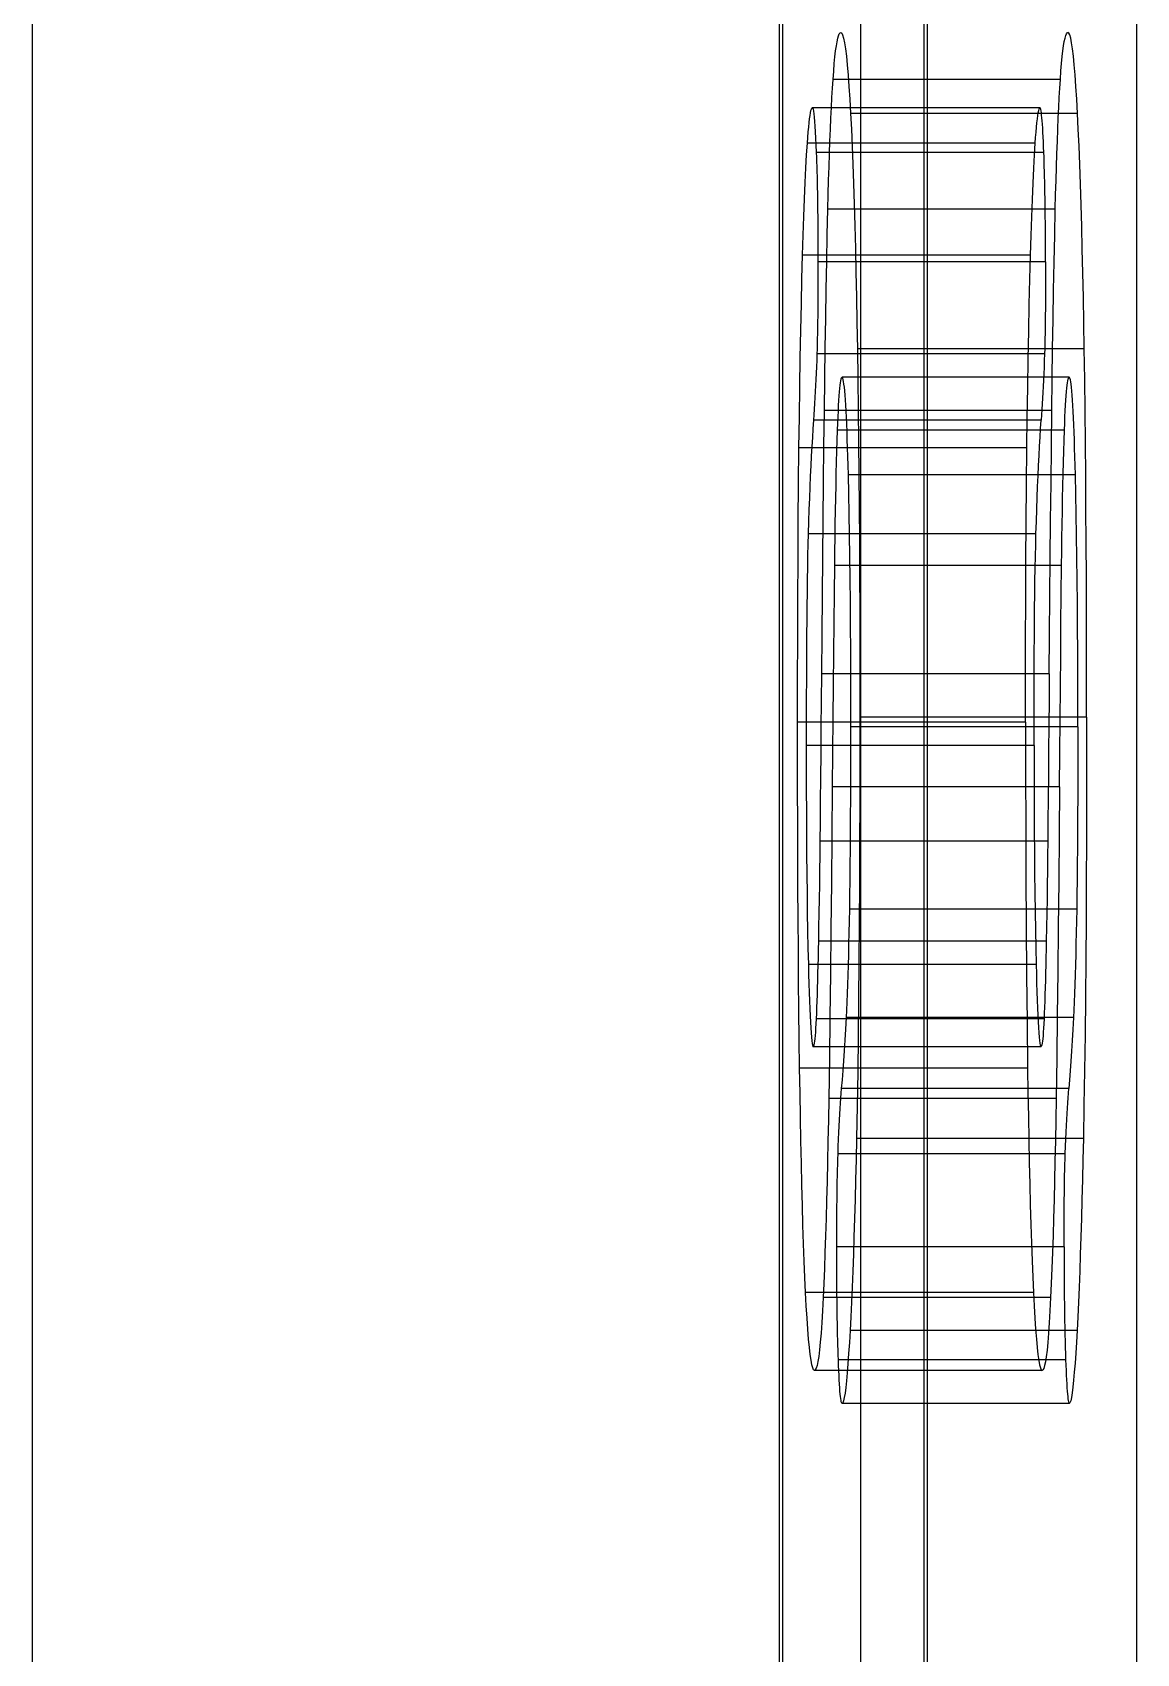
# Model space of a CAD drawing. Extents: x 0 to 144, y 0 to 348.
# Drawn here: x 109.931 to 112.594, y 244.219 to 248.129 of the extents above; entities that cross this region are included whole.
import ezdxf

# ---------------------------------------------------------------- set-up
doc = ezdxf.new("R2010")
doc.units = 0
doc.layers.add('-15N-THT. THIẾT BỊ ĐÓNG MỞ', color=40, linetype='CONTINUOUS')

# ---------------------------------------------------------------- blocks, each defined once
blk = doc.blocks.new('06 - N - SC VSD ATV630U07~55N4')
at = {"layer": '-15N-THT. THIẾT BỊ ĐÓNG MỞ'}
for p, q in [((39.9274, 143.1048), (39.9274, 30.9118)), ((37.931, 31.5824), (37.931, 142.5432)), ((40.593, 81.7502), (40.593, 59.1489)), ((39.7391, 78.8768), (39.7391, 62.039)), ((40.0878, 78.8768), (40.0878, 62.039)), ((39.7323, 61.996), (39.7323, 78.8494)), ((40.081, 61.996), (40.081, 78.8494)), ((39.8675, 74.0844), (39.8692, 74.0965)), ((39.8692, 74.0965), (39.8709, 74.1067)), ((39.8709, 74.1067), (39.8726, 74.1149)), ((39.8726, 74.1149), (39.8743, 74.1212)), ((39.8743, 74.1212), (39.8761, 74.1256)), ((39.8761, 74.1256), (39.878, 74.1282)), ((39.878, 74.1282), (39.8798, 74.1291)), ((39.8798, 74.1291), (39.8821, 74.1276)), ((39.8821, 74.1276), (39.8844, 74.1229)), ((39.8844, 74.1229), (39.8867, 74.115)), ((39.8867, 74.115), (39.889, 74.1039)), ((39.889, 74.1039), (39.8912, 74.0894)), ((40.4155, 74.085), (40.4171, 74.0971)), ((40.4171, 74.0971), (40.4188, 74.1072)), ((40.4188, 74.1072), (40.4205, 74.1153)), ((40.4205, 74.1153), (40.4222, 74.1214)), ((40.4222, 74.1214), (40.424, 74.1258)), ((40.424, 74.1258), (40.4257, 74.1283)), ((40.4257, 74.1283), (40.4275, 74.1291)), ((40.4298, 74.1276), (40.4275, 74.1291)), ((40.432, 74.123), (40.4298, 74.1276)), ((40.4342, 74.1151), (40.432, 74.123)), ((40.4364, 74.1041), (40.4342, 74.1151)), ((40.4386, 74.0897), (40.4364, 74.1041)), ((39.8628, 74.0358), (39.8643, 74.0541)), ((39.8643, 74.0541), (39.8659, 74.0702)), ((39.8659, 74.0702), (39.8675, 74.0844)), ((39.8912, 74.0894), (39.8933, 74.0717)), ((39.8933, 74.0717), (39.8955, 74.0507)), ((40.4108, 74.0361), (40.4123, 74.0545)), ((40.4123, 74.0545), (40.4139, 74.0708)), ((40.4139, 74.0708), (40.4155, 74.085)), ((40.4407, 74.072), (40.4386, 74.0897)), ((40.4428, 74.0509), (40.4407, 74.072)), ((39.8599, 73.9948), (39.8613, 74.0156)), ((39.8613, 74.0156), (39.8628, 74.0358)), ((40.4093, 74.0156), (39.8613, 74.0156)), ((39.8955, 74.0507), (39.8976, 74.0263)), ((39.8976, 74.0263), (39.8996, 73.9987)), ((40.408, 73.9949), (40.4093, 74.0156)), ((40.4093, 74.0156), (40.4108, 74.0361)), ((40.4449, 74.0265), (40.4428, 74.0509)), ((40.4469, 73.9989), (40.4449, 74.0265)), ((39.8586, 73.9723), (39.8599, 73.9948)), ((39.8996, 73.9987), (39.9016, 73.9679)), ((40.4067, 73.9725), (40.408, 73.9949)), ((40.4488, 73.968), (40.4469, 73.9989)), ((39.8058, 73.9289), (39.8069, 73.9355)), ((39.8069, 73.9355), (39.8079, 73.9407)), ((39.8079, 73.9407), (39.809, 73.9444)), ((39.809, 73.9444), (39.8101, 73.9467)), ((39.8101, 73.9467), (39.8112, 73.9475)), ((39.8112, 73.9475), (39.8121, 73.9466)), ((40.3602, 73.9475), (39.8112, 73.9475)), ((39.8121, 73.9466), (39.8131, 73.9438)), ((39.8131, 73.9438), (39.814, 73.9393)), ((39.814, 73.9393), (39.8149, 73.9328)), ((39.8561, 73.9227), (39.8574, 73.9483)), ((39.8574, 73.9483), (39.8586, 73.9723)), ((39.9016, 73.9679), (39.9035, 73.9339)), ((40.3548, 73.9286), (40.3559, 73.9353)), ((40.3559, 73.9353), (40.357, 73.9406)), ((40.357, 73.9406), (40.358, 73.9444)), ((40.358, 73.9444), (40.3591, 73.9467)), ((40.3591, 73.9467), (40.3602, 73.9475)), ((40.3609, 73.947), (40.3602, 73.9475)), ((40.3615, 73.9455), (40.3609, 73.947)), ((40.3622, 73.9431), (40.3615, 73.9455)), ((40.3629, 73.9397), (40.3622, 73.9431)), ((40.3635, 73.9352), (40.3629, 73.9397)), ((40.3642, 73.9298), (40.3635, 73.9352)), ((40.4043, 73.9228), (40.4055, 73.9484)), ((40.4055, 73.9484), (40.4067, 73.9725)), ((40.4507, 73.9339), (40.4488, 73.968)), ((39.8015, 73.8891), (39.8026, 73.901)), ((39.8026, 73.901), (39.8036, 73.9116)), ((39.8036, 73.9116), (39.8047, 73.9209)), ((39.8047, 73.9209), (39.8058, 73.9289)), ((39.8149, 73.9328), (39.8158, 73.9246)), ((39.8158, 73.9246), (39.8167, 73.9146)), ((39.8167, 73.9146), (39.8175, 73.9028)), ((39.8175, 73.9028), (39.8184, 73.8893)), ((39.8538, 73.867), (39.8549, 73.8956)), ((39.8549, 73.8956), (39.8561, 73.9227)), ((39.9035, 73.9339), (39.9054, 73.896)), ((40.4507, 73.9339), (39.9035, 73.9339)), ((39.9054, 73.896), (39.9072, 73.855)), ((40.3507, 73.8887), (40.3517, 73.9005)), ((40.3517, 73.9005), (40.3527, 73.9112)), ((40.3527, 73.9112), (40.3538, 73.9205)), ((40.3538, 73.9205), (40.3548, 73.9286)), ((40.3648, 73.9233), (40.3642, 73.9298)), ((40.3655, 73.9159), (40.3648, 73.9233)), ((40.3661, 73.9075), (40.3655, 73.9159)), ((40.3667, 73.8982), (40.3661, 73.9075)), ((40.3673, 73.8881), (40.3667, 73.8982)), ((40.402, 73.8667), (40.4031, 73.8955)), ((40.4031, 73.8955), (40.4043, 73.9228)), ((40.4526, 73.8957), (40.4507, 73.9339)), ((40.4544, 73.8544), (40.4526, 73.8957)), ((39.7976, 73.8342), (39.7994, 73.8618)), ((39.7994, 73.8618), (39.8004, 73.876)), ((40.3486, 73.8618), (39.7994, 73.8618)), ((39.8004, 73.876), (39.8015, 73.8891)), ((39.8184, 73.8893), (39.8192, 73.8743)), ((39.8192, 73.8743), (39.8199, 73.8577)), ((39.8199, 73.8577), (39.8207, 73.8396)), ((39.8527, 73.8369), (39.8538, 73.867)), ((40.3468, 73.8337), (40.3486, 73.8618)), ((40.3486, 73.8618), (40.3496, 73.8758)), ((40.3496, 73.8758), (40.3507, 73.8887)), ((40.3679, 73.8771), (40.3673, 73.8881)), ((40.3684, 73.8653), (40.3679, 73.8771)), ((40.369, 73.8528), (40.3684, 73.8653)), ((40.4009, 73.8365), (40.402, 73.8667)), ((39.7959, 73.8024), (39.7976, 73.8342)), ((39.8207, 73.8396), (39.8211, 73.8286)), ((40.3695, 73.8396), (39.8207, 73.8396)), ((39.8211, 73.8286), (39.8215, 73.8173)), ((39.8215, 73.8173), (39.8219, 73.8056)), ((39.8516, 73.8053), (39.8527, 73.8369)), ((39.9072, 73.855), (39.909, 73.8112)), ((40.3451, 73.8015), (40.3468, 73.8337)), ((40.3695, 73.8396), (40.369, 73.8528)), ((40.3699, 73.8288), (40.3695, 73.8396)), ((40.3703, 73.8175), (40.3699, 73.8288)), ((40.3706, 73.8059), (40.3703, 73.8175)), ((40.3998, 73.8049), (40.4009, 73.8365)), ((40.4561, 73.8103), (40.4544, 73.8544)), ((39.7942, 73.7669), (39.7959, 73.8024)), ((39.8219, 73.8056), (39.8222, 73.7935)), ((39.8222, 73.7935), (39.8226, 73.781)), ((39.8226, 73.781), (39.8229, 73.7682)), ((39.8506, 73.7724), (39.8516, 73.8053)), ((39.909, 73.8112), (39.9107, 73.7645)), ((40.3435, 73.7656), (40.3451, 73.8015)), ((40.371, 73.7939), (40.3706, 73.8059)), ((40.3713, 73.7815), (40.371, 73.7939)), ((40.3716, 73.7687), (40.3713, 73.7815)), ((40.3989, 73.7721), (40.3998, 73.8049)), ((40.4578, 73.7632), (40.4561, 73.8103)), ((39.7925, 73.7278), (39.7942, 73.7669)), ((39.8229, 73.7682), (39.8232, 73.7551)), ((39.8232, 73.7551), (39.8234, 73.7417)), ((39.8234, 73.7417), (39.8237, 73.728)), ((39.8497, 73.7382), (39.8506, 73.7724)), ((39.9107, 73.7645), (39.9122, 73.715)), ((40.3418, 73.7263), (40.3435, 73.7656)), ((40.3719, 73.7556), (40.3716, 73.7687)), ((40.3722, 73.7421), (40.3719, 73.7556)), ((40.3724, 73.7283), (40.3722, 73.7421)), ((40.3979, 73.738), (40.3989, 73.7721)), ((40.4593, 73.7135), (40.4578, 73.7632)), ((39.7909, 73.6855), (39.7925, 73.7278)), ((39.8237, 73.728), (39.8239, 73.7139)), ((39.8239, 73.7139), (39.8241, 73.6995)), ((39.8473, 73.6413), (39.8487, 73.7027)), ((39.8487, 73.7027), (39.8497, 73.7382)), ((40.397, 73.7027), (39.8487, 73.7027)), ((39.9122, 73.715), (39.9137, 73.6629)), ((40.3403, 73.6841), (40.3418, 73.7263)), ((40.3726, 73.714), (40.3724, 73.7283)), ((40.3728, 73.6995), (40.3726, 73.714)), ((40.3956, 73.6404), (40.397, 73.7027)), ((40.397, 73.7027), (40.3979, 73.738)), ((40.4608, 73.6611), (40.4593, 73.7135)), ((39.7894, 73.6402), (39.7909, 73.6855)), ((39.8241, 73.6995), (39.8243, 73.6847)), ((39.8243, 73.6847), (39.8244, 73.6697)), ((39.8244, 73.6697), (39.8246, 73.6545)), ((39.9137, 73.6629), (39.9151, 73.6081)), ((40.3388, 73.6393), (40.3403, 73.6841)), ((40.373, 73.6846), (40.3728, 73.6995)), ((40.3732, 73.6695), (40.373, 73.6846)), ((40.3733, 73.6542), (40.3732, 73.6695)), ((40.4622, 73.6063), (40.4608, 73.6611)), ((39.7879, 73.5921), (39.7894, 73.6402)), ((39.8246, 73.6545), (39.8247, 73.639)), ((39.8247, 73.639), (39.8247, 73.6234)), ((39.8247, 73.6234), (39.8248, 73.6076)), ((39.8459, 73.577), (39.8473, 73.6413)), ((40.3374, 73.5921), (40.3388, 73.6393)), ((40.3734, 73.6387), (40.3733, 73.6542)), ((40.3735, 73.6231), (40.3734, 73.6387)), ((40.3735, 73.6073), (40.3735, 73.6231)), ((40.3942, 73.5754), (40.3956, 73.6404)), ((39.7863, 73.5349), (39.7879, 73.5921)), ((40.3374, 73.5921), (39.7879, 73.5921)), ((39.8248, 73.6076), (39.8248, 73.5917)), ((39.8248, 73.5917), (39.8248, 73.5757)), ((39.9151, 73.6081), (39.9165, 73.5509)), ((40.3358, 73.5343), (40.3374, 73.5921)), ((40.3736, 73.5915), (40.3735, 73.6073)), ((40.3736, 73.5757), (40.3736, 73.5915)), ((40.4635, 73.5492), (40.4622, 73.6063)), ((39.8248, 73.5757), (39.8248, 73.5584)), ((40.3736, 73.5757), (39.8248, 73.5757)), ((39.8248, 73.5584), (39.8248, 73.5414)), ((39.8447, 73.5098), (39.8459, 73.577)), ((39.9165, 73.5509), (39.9177, 73.4913)), ((40.3736, 73.559), (40.3735, 73.5424)), ((40.3736, 73.5757), (40.3736, 73.559)), ((40.393, 73.5077), (40.3942, 73.5754)), ((40.4647, 73.4899), (40.4635, 73.5492)), ((39.7848, 73.4744), (39.7863, 73.5349)), ((39.8247, 73.5081), (39.8246, 73.4919)), ((39.8248, 73.5246), (39.8247, 73.5081)), ((39.8248, 73.5414), (39.8248, 73.5246)), ((39.8435, 73.4401), (39.8447, 73.5098)), ((40.3343, 73.4732), (40.3358, 73.5343)), ((40.3735, 73.526), (40.3734, 73.5097)), ((40.3734, 73.5097), (40.3734, 73.4936)), ((40.3735, 73.5424), (40.3735, 73.526)), ((40.3918, 73.4379), (40.393, 73.5077)), ((39.7835, 73.4107), (39.7848, 73.4744)), ((39.8245, 73.476), (39.8244, 73.4606)), ((39.8246, 73.4919), (39.8245, 73.476)), ((39.9177, 73.4913), (39.9189, 73.4295)), ((40.333, 73.409), (40.3343, 73.4732)), ((40.3732, 73.4777), (40.3731, 73.4621)), ((40.3734, 73.4936), (40.3732, 73.4777)), ((40.4658, 73.4287), (40.4647, 73.4899)), ((39.824, 73.4308), (39.8238, 73.4166)), ((39.8242, 73.4455), (39.824, 73.4308)), ((39.8244, 73.4606), (39.8242, 73.4455)), ((39.8424, 73.3681), (39.8435, 73.4401)), ((39.9189, 73.4295), (39.9199, 73.3657)), ((40.3728, 73.432), (40.3726, 73.4176)), ((40.373, 73.4469), (40.3728, 73.432)), ((40.3731, 73.4621), (40.373, 73.4469)), ((40.3907, 73.3661), (40.3918, 73.4379)), ((40.4668, 73.3657), (40.4658, 73.4287)), ((39.7822, 73.344), (39.7835, 73.4107)), ((39.8233, 73.3898), (39.823, 73.3773)), ((39.8236, 73.4029), (39.8233, 73.3898)), ((39.8238, 73.4166), (39.8236, 73.4029)), ((40.3317, 73.342), (40.333, 73.409)), ((40.3721, 73.3904), (40.3718, 73.3777)), ((40.3723, 73.4037), (40.3721, 73.3904)), ((40.3726, 73.4176), (40.3723, 73.4037)), ((39.8224, 73.3543), (39.8218, 73.3385)), ((39.8227, 73.3654), (39.8224, 73.3543)), ((40.3711, 73.3543), (39.8224, 73.3543)), ((39.823, 73.3773), (39.8227, 73.3654)), ((39.8413, 73.2939), (39.8424, 73.3681)), ((39.9199, 73.3657), (39.921, 73.2931)), ((40.4668, 73.3657), (39.9199, 73.3657)), ((40.3711, 73.3543), (40.3706, 73.3377)), ((40.3715, 73.3656), (40.3711, 73.3543)), ((40.3718, 73.3777), (40.3715, 73.3656)), ((40.3897, 73.2926), (40.3907, 73.3661)), ((40.4679, 73.2921), (40.4668, 73.3657)), ((39.7811, 73.2744), (39.7822, 73.344)), ((39.8212, 73.3228), (39.8205, 73.3074)), ((39.8218, 73.3385), (39.8212, 73.3228)), ((40.3306, 73.2725), (40.3317, 73.342)), ((40.37, 73.3216), (40.3693, 73.3058)), ((40.3706, 73.3377), (40.37, 73.3216)), ((39.78, 73.2021), (39.7811, 73.2744)), ((39.8191, 73.2774), (39.8183, 73.2628)), ((39.8198, 73.2923), (39.8191, 73.2774)), ((39.8205, 73.3074), (39.8198, 73.2923)), ((39.8403, 73.2176), (39.8413, 73.2939)), ((39.877, 73.2707), (39.8762, 73.2622)), ((39.8778, 73.278), (39.877, 73.2707)), ((39.8786, 73.2841), (39.8778, 73.278)), ((39.8795, 73.289), (39.8786, 73.2841)), ((39.8803, 73.2928), (39.8795, 73.289)), ((39.8812, 73.2955), (39.8803, 73.2928)), ((39.8821, 73.297), (39.8812, 73.2955)), ((39.883, 73.2975), (39.8821, 73.297)), ((39.8839, 73.2969), (39.883, 73.2975)), ((40.4306, 73.2975), (39.883, 73.2975)), ((39.8849, 73.2949), (39.8839, 73.2969)), ((39.8858, 73.2916), (39.8849, 73.2949)), ((39.8867, 73.2869), (39.8858, 73.2916)), ((39.8876, 73.2809), (39.8867, 73.2869)), ((39.8885, 73.2734), (39.8876, 73.2809)), ((39.8894, 73.2646), (39.8885, 73.2734)), ((39.921, 73.2931), (39.922, 73.2185)), ((40.3296, 73.2008), (40.3306, 73.2725)), ((40.3679, 73.2755), (40.3671, 73.261)), ((40.3686, 73.2905), (40.3679, 73.2755)), ((40.3693, 73.3058), (40.3686, 73.2905)), ((40.3888, 73.2176), (40.3897, 73.2926)), ((40.424, 73.2627), (40.4247, 73.2712)), ((40.4247, 73.2712), (40.4255, 73.2784)), ((40.4255, 73.2784), (40.4264, 73.2844)), ((40.4264, 73.2844), (40.4272, 73.2892)), ((40.4272, 73.2892), (40.428, 73.2929)), ((40.428, 73.2929), (40.4289, 73.2955)), ((40.4289, 73.2955), (40.4297, 73.297)), ((40.4297, 73.297), (40.4306, 73.2975)), ((40.4315, 73.2969), (40.4306, 73.2975)), ((40.4325, 73.2949), (40.4315, 73.2969)), ((40.4334, 73.2916), (40.4325, 73.2949)), ((40.4343, 73.2868), (40.4334, 73.2916)), ((40.4352, 73.2807), (40.4343, 73.2868)), ((40.4361, 73.2732), (40.4352, 73.2807)), ((40.4369, 73.2642), (40.4361, 73.2732)), ((40.4688, 73.2166), (40.4679, 73.2921)), ((39.8167, 73.2343), (39.8158, 73.2205)), ((39.8175, 73.2484), (39.8167, 73.2343)), ((39.8183, 73.2628), (39.8175, 73.2484)), ((39.8746, 73.2417), (39.8739, 73.2297)), ((39.8754, 73.2526), (39.8746, 73.2417)), ((39.8762, 73.2622), (39.8754, 73.2526)), ((39.8902, 73.2545), (39.8894, 73.2646)), ((39.8911, 73.243), (39.8902, 73.2545)), ((39.8919, 73.2302), (39.8911, 73.243)), ((40.3655, 73.233), (40.3647, 73.2196)), ((40.3663, 73.2468), (40.3655, 73.233)), ((40.3671, 73.261), (40.3663, 73.2468)), ((40.4217, 73.2299), (40.4224, 73.2421)), ((40.4224, 73.2421), (40.4232, 73.253)), ((40.4232, 73.253), (40.424, 73.2627)), ((40.4378, 73.2539), (40.4369, 73.2642)), ((40.4386, 73.2422), (40.4378, 73.2539)), ((40.4394, 73.2293), (40.4386, 73.2422)), ((39.7791, 73.1273), (39.78, 73.2021)), ((39.814, 73.1937), (39.8127, 73.1734)), ((39.8149, 73.207), (39.814, 73.1937)), ((40.363, 73.1937), (39.814, 73.1937)), ((39.8158, 73.2205), (39.8149, 73.207)), ((39.8393, 73.1317), (39.8403, 73.2176)), ((40.3888, 73.2176), (39.8403, 73.2176)), ((39.8725, 73.202), (39.8719, 73.1865)), ((39.8732, 73.2164), (39.8725, 73.202)), ((39.8739, 73.2297), (39.8732, 73.2164)), ((39.8927, 73.2161), (39.8919, 73.2302)), ((39.8935, 73.2007), (39.8927, 73.2161)), ((39.8942, 73.1841), (39.8935, 73.2007)), ((39.922, 73.2185), (39.9228, 73.142)), ((40.3287, 73.1273), (40.3296, 73.2008)), ((40.3617, 73.1738), (40.363, 73.1937)), ((40.3638, 73.2065), (40.363, 73.1937)), ((40.3647, 73.2196), (40.3638, 73.2065)), ((40.3878, 73.1306), (40.3888, 73.2176)), ((40.4197, 73.1865), (40.4204, 73.2021)), ((40.4204, 73.2021), (40.421, 73.2166)), ((40.421, 73.2166), (40.4217, 73.2299)), ((40.4402, 73.215), (40.4394, 73.2293)), ((40.4409, 73.1995), (40.4402, 73.215)), ((40.4417, 73.1828), (40.4409, 73.1995)), ((40.4697, 73.1392), (40.4688, 73.2166)), ((39.8127, 73.1734), (39.8113, 73.1523)), ((39.8713, 73.1698), (39.8705, 73.1453)), ((39.8719, 73.1865), (39.8713, 73.1698)), ((40.4191, 73.1698), (39.8713, 73.1698)), ((39.8949, 73.1663), (39.8942, 73.1841)), ((39.8956, 73.1474), (39.8949, 73.1663)), ((40.3591, 73.1313), (40.3604, 73.1531)), ((40.3604, 73.1531), (40.3617, 73.1738)), ((40.4183, 73.1451), (40.4191, 73.1698)), ((40.4191, 73.1698), (40.4197, 73.1865)), ((40.4424, 73.1651), (40.4417, 73.1828)), ((40.4431, 73.1463), (40.4424, 73.1651)), ((39.7782, 73.0406), (39.7791, 73.1273)), ((40.3287, 73.1273), (39.7791, 73.1273)), ((39.81, 73.1303), (39.8088, 73.1073)), ((39.8113, 73.1523), (39.81, 73.1303)), ((39.8383, 73.044), (39.8393, 73.1317)), ((39.8697, 73.1197), (39.8689, 73.0929)), ((39.8705, 73.1453), (39.8697, 73.1197)), ((39.8963, 73.1275), (39.8956, 73.1474)), ((39.897, 73.1065), (39.8963, 73.1275)), ((39.9228, 73.142), (39.9236, 73.0637)), ((40.3278, 73.0391), (40.3287, 73.1273)), ((40.3579, 73.1086), (40.3591, 73.1313)), ((40.3868, 73.0421), (40.3878, 73.1306)), ((40.4168, 73.0923), (40.4175, 73.1193)), ((40.4175, 73.1193), (40.4183, 73.1451)), ((40.4437, 73.1265), (40.4431, 73.1463)), ((40.4443, 73.1058), (40.4437, 73.1265)), ((40.4704, 73.0603), (40.4697, 73.1392)), ((39.8075, 73.0835), (39.8064, 73.0586)), ((39.8088, 73.1073), (39.8075, 73.0835)), ((39.8689, 73.0929), (39.8682, 73.0651)), ((39.8976, 73.0847), (39.897, 73.1065)), ((39.8982, 73.062), (39.8976, 73.0847)), ((40.3555, 73.06), (40.3567, 73.0848)), ((40.3567, 73.0848), (40.3579, 73.1086)), ((40.4161, 73.0643), (40.4168, 73.0923)), ((40.445, 73.0843), (40.4443, 73.1058)), ((40.4456, 73.062), (40.445, 73.0843)), ((39.7774, 72.9509), (39.7782, 73.0406)), ((39.8064, 73.0586), (39.8053, 73.0328)), ((39.8374, 72.9545), (39.8383, 73.044)), ((39.8676, 73.0363), (39.8669, 73.0065)), ((39.8682, 73.0651), (39.8676, 73.0363)), ((39.8993, 73.0162), (39.8982, 73.062)), ((40.4456, 73.062), (39.8982, 73.062)), ((39.9236, 73.0637), (39.9242, 72.9838)), ((40.327, 72.9483), (40.3278, 73.0391)), ((40.3544, 73.0341), (40.3555, 73.06)), ((40.3859, 72.9522), (40.3868, 73.0421)), ((40.4148, 73.0053), (40.4154, 73.0353)), ((40.4154, 73.0353), (40.4161, 73.0643)), ((40.4466, 73.0157), (40.4456, 73.062)), ((40.471, 72.9799), (40.4704, 73.0603)), ((39.8042, 73.006), (39.8032, 72.9782)), ((39.8053, 73.0328), (39.8042, 73.006)), ((39.8669, 73.0065), (39.8663, 72.9756)), ((39.9003, 72.9681), (39.8993, 73.0162)), ((40.3523, 72.979), (40.3534, 73.0071)), ((40.3534, 73.0071), (40.3544, 73.0341)), ((40.4142, 72.9744), (40.4148, 73.0053)), ((40.4476, 72.967), (40.4466, 73.0157)), ((39.8032, 72.9782), (39.8022, 72.9494)), ((39.8663, 72.9756), (39.8658, 72.9439)), ((39.9012, 72.9178), (39.9003, 72.9681)), ((39.9242, 72.9838), (39.9247, 72.9024)), ((40.3514, 72.9498), (40.3523, 72.979)), ((40.4137, 72.9427), (40.4142, 72.9744)), ((40.4485, 72.9161), (40.4476, 72.967)), ((40.4715, 72.8982), (40.471, 72.9799)), ((39.7768, 72.8586), (39.7774, 72.9509)), ((39.8013, 72.9195), (39.8006, 72.8946)), ((39.8022, 72.9494), (39.8013, 72.9195)), ((40.3505, 72.9195), (39.8013, 72.9195)), ((39.8365, 72.8635), (39.8374, 72.9545)), ((39.8658, 72.9439), (39.8653, 72.9113)), ((40.3264, 72.8552), (40.327, 72.9483)), ((40.3498, 72.8936), (40.3505, 72.9195)), ((40.3505, 72.9195), (40.3514, 72.9498)), ((40.385, 72.8612), (40.3859, 72.9522)), ((40.4132, 72.9103), (40.4137, 72.9427)), ((39.8006, 72.8946), (39.8, 72.8679)), ((39.8653, 72.9113), (39.8648, 72.8778)), ((39.902, 72.8655), (39.9012, 72.9178)), ((39.9247, 72.9024), (39.9251, 72.8197)), ((40.3492, 72.866), (40.3498, 72.8936)), ((40.4127, 72.8772), (40.4132, 72.9103)), ((40.4492, 72.8631), (40.4485, 72.9161)), ((40.472, 72.8155), (40.4715, 72.8982)), ((39.7763, 72.7637), (39.7768, 72.8586)), ((39.8, 72.8679), (39.7995, 72.8396)), ((39.8356, 72.771), (39.8365, 72.8635)), ((39.8644, 72.8435), (39.8636, 72.7769)), ((39.8648, 72.8778), (39.8644, 72.8435)), ((40.4123, 72.8435), (39.8644, 72.8435)), ((39.9026, 72.8113), (39.902, 72.8655)), ((40.326, 72.7601), (40.3264, 72.8552)), ((40.3486, 72.8367), (40.3492, 72.866)), ((40.3841, 72.7691), (40.385, 72.8612)), ((40.4116, 72.7743), (40.4123, 72.8435)), ((40.4123, 72.8435), (40.4127, 72.8772)), ((40.4499, 72.8083), (40.4492, 72.8631)), ((39.799, 72.8097), (39.7985, 72.7783)), ((39.7995, 72.8396), (39.799, 72.8097)), ((39.9031, 72.7553), (39.9026, 72.8113)), ((39.9251, 72.8197), (39.9255, 72.7357)), ((40.3477, 72.7738), (40.3481, 72.8059)), ((40.3481, 72.8059), (40.3486, 72.8367)), ((40.4504, 72.7518), (40.4499, 72.8083)), ((40.4723, 72.7319), (40.472, 72.8155)), ((39.776, 72.6665), (39.7763, 72.7637)), ((39.7985, 72.7783), (39.7981, 72.7457)), ((39.8348, 72.6773), (39.8356, 72.771)), ((39.8636, 72.7769), (39.8629, 72.7063)), ((40.3473, 72.7405), (40.3477, 72.7738)), ((40.3833, 72.6761), (40.3841, 72.7691)), ((40.4108, 72.702), (40.4116, 72.7743)), ((39.7981, 72.7457), (39.7978, 72.7118)), ((39.9036, 72.6977), (39.9031, 72.7553)), ((39.9255, 72.7357), (39.9257, 72.6506)), ((40.3256, 72.6633), (40.326, 72.7601)), ((40.347, 72.7062), (40.3473, 72.7405)), ((40.4508, 72.6941), (40.4504, 72.7518)), ((40.4725, 72.6476), (40.4723, 72.7319)), ((39.7978, 72.7118), (39.7975, 72.6768)), ((39.8629, 72.7063), (39.8621, 72.6322)), ((39.9039, 72.6387), (39.9036, 72.6977)), ((40.3467, 72.6709), (40.347, 72.7062)), ((40.4101, 72.627), (40.4108, 72.702)), ((40.4511, 72.6353), (40.4508, 72.6941)), ((39.7758, 72.5672), (39.776, 72.6665)), ((39.7975, 72.6768), (39.7972, 72.6408)), ((39.834, 72.5823), (39.8348, 72.6773)), ((39.9257, 72.6506), (39.9258, 72.5644)), ((40.3255, 72.5652), (40.3256, 72.6633)), ((40.3465, 72.6349), (40.3467, 72.6709)), ((40.3825, 72.5823), (40.3833, 72.6761)), ((40.4726, 72.5627), (40.4725, 72.6476)), ((39.7972, 72.6408), (39.797, 72.604)), ((39.8621, 72.6322), (39.8614, 72.5551)), ((39.9041, 72.5785), (39.9039, 72.6387)), ((40.3463, 72.5983), (40.3465, 72.6349)), ((40.4094, 72.55), (40.4101, 72.627)), ((40.4513, 72.5757), (40.4511, 72.6353)), ((39.7757, 72.466), (39.7758, 72.5672)), ((39.7969, 72.5663), (39.7968, 72.5279)), ((39.797, 72.604), (39.7969, 72.5663)), ((39.8334, 72.5163), (39.834, 72.5823)), ((40.3825, 72.5823), (39.834, 72.5823)), ((39.9042, 72.517), (39.9041, 72.5785)), ((40.3461, 72.5612), (40.3463, 72.5983)), ((40.3825, 72.5823), (40.382, 72.5194)), ((40.4514, 72.5154), (40.4513, 72.5757)), ((39.7968, 72.5279), (39.7967, 72.4889)), ((39.8614, 72.5551), (39.8607, 72.4755)), ((39.9258, 72.5644), (39.9259, 72.4773)), ((40.3254, 72.466), (40.3255, 72.5652)), ((40.346, 72.5236), (40.3461, 72.5612)), ((40.4087, 72.4713), (40.4094, 72.55)), ((40.4727, 72.4773), (40.4726, 72.5627)), ((39.7967, 72.4889), (39.7966, 72.4493)), ((39.8328, 72.4522), (39.8334, 72.5163)), ((39.9043, 72.4546), (39.9042, 72.517)), ((40.3459, 72.4858), (40.346, 72.5236)), ((40.382, 72.5194), (40.3815, 72.4575)), ((40.4515, 72.4546), (40.4514, 72.5154)), ((39.7757, 72.3843), (39.7757, 72.466)), ((40.3254, 72.466), (39.7757, 72.466)), ((39.7966, 72.4493), (39.7966, 72.4092)), ((39.8323, 72.3902), (39.8328, 72.4522)), ((39.8607, 72.4755), (39.86, 72.3936)), ((39.9043, 72.4101), (39.9043, 72.4546)), ((40.4515, 72.4546), (39.9043, 72.4546)), ((39.9259, 72.4773), (39.9258, 72.3747)), ((40.4727, 72.4773), (39.9259, 72.4773)), ((40.3254, 72.466), (40.3255, 72.3404)), ((40.3459, 72.4476), (40.3459, 72.4858)), ((40.3815, 72.4575), (40.3809, 72.3968)), ((40.408, 72.3911), (40.4087, 72.4713)), ((40.4515, 72.4546), (40.4515, 72.4114)), ((40.4727, 72.4773), (40.4726, 72.3772)), ((39.9042, 72.3662), (39.9043, 72.4101)), ((40.3459, 72.4092), (40.3459, 72.4476)), ((40.4515, 72.4114), (40.4514, 72.3686)), ((39.7759, 72.3036), (39.7757, 72.3843)), ((39.7966, 72.4092), (39.7966, 72.3549)), ((40.3459, 72.4092), (39.7966, 72.4092)), ((39.8317, 72.331), (39.8323, 72.3902)), ((39.86, 72.3936), (39.8593, 72.3098)), ((39.9258, 72.3747), (39.9256, 72.2736)), ((40.3459, 72.4092), (40.3459, 72.3564)), ((40.3809, 72.3968), (40.3804, 72.3377)), ((40.4074, 72.3098), (40.408, 72.3911)), ((40.4726, 72.3772), (40.4724, 72.2779)), ((39.7966, 72.3549), (39.7968, 72.3015)), ((39.9041, 72.323), (39.9042, 72.3662)), ((40.3255, 72.3404), (40.3257, 72.2162)), ((40.3459, 72.3564), (40.346, 72.3041)), ((40.3804, 72.3377), (40.3799, 72.2809)), ((40.4514, 72.3686), (40.4513, 72.3261)), ((39.7761, 72.2238), (39.7759, 72.3036)), ((39.7968, 72.3015), (39.7969, 72.2491)), ((39.8312, 72.2753), (39.8317, 72.331)), ((39.8593, 72.3098), (39.8583, 72.1924)), ((40.4074, 72.3098), (39.8593, 72.3098)), ((39.9039, 72.2806), (39.9041, 72.323)), ((40.346, 72.3041), (40.3462, 72.2523)), ((40.4074, 72.3098), (40.4065, 72.195)), ((40.4513, 72.3261), (40.4512, 72.2841)), ((39.8307, 72.2241), (39.8312, 72.2753)), ((39.9037, 72.239), (39.9039, 72.2806)), ((39.9256, 72.2736), (39.9253, 72.1741)), ((40.3799, 72.2809), (40.3794, 72.2274)), ((40.4512, 72.2841), (40.451, 72.2427)), ((40.4724, 72.2779), (40.4722, 72.1797)), ((39.7763, 72.145), (39.7761, 72.2238)), ((39.7969, 72.2491), (39.7972, 72.1978)), ((39.8302, 72.1789), (39.8307, 72.2241)), ((39.9035, 72.1985), (39.9037, 72.239)), ((40.3257, 72.2162), (40.3262, 72.0937)), ((40.3462, 72.2523), (40.3465, 72.2012)), ((40.3794, 72.2274), (40.3789, 72.1789)), ((40.451, 72.2427), (40.4507, 72.2019)), ((39.7972, 72.1978), (39.7976, 72.1477)), ((39.8299, 72.1435), (39.8302, 72.1789)), ((40.3789, 72.1789), (39.8302, 72.1789)), ((39.8583, 72.1924), (39.8573, 72.0779)), ((39.9032, 72.159), (39.9035, 72.1985)), ((40.3465, 72.2012), (40.3468, 72.151)), ((40.3789, 72.1789), (40.3785, 72.1434)), ((40.4065, 72.195), (40.4054, 72.0822)), ((40.4507, 72.2019), (40.4504, 72.1621)), ((40.4722, 72.1797), (40.4717, 72.0828)), ((39.7767, 72.0674), (39.7763, 72.145)), ((39.7976, 72.1477), (39.798, 72.099)), ((39.8294, 72.1085), (39.8299, 72.1435)), ((39.9028, 72.1207), (39.9032, 72.159)), ((39.9253, 72.1741), (39.9249, 72.0765)), ((40.3468, 72.151), (40.3472, 72.1019)), ((40.3785, 72.1434), (40.3781, 72.1082)), ((40.4504, 72.1621), (40.45, 72.1232)), ((39.798, 72.099), (39.7986, 72.0518)), ((39.829, 72.0737), (39.8294, 72.1085)), ((39.9024, 72.0838), (39.9028, 72.1207)), ((40.3472, 72.1019), (40.3478, 72.0542)), ((40.3781, 72.1082), (40.3776, 72.0734)), ((40.45, 72.1232), (40.4496, 72.0856)), ((39.7771, 71.9911), (39.7767, 72.0674)), ((39.8284, 72.0393), (39.829, 72.0737)), ((39.8573, 72.0779), (39.8562, 71.9664)), ((39.9019, 72.0483), (39.9024, 72.0838)), ((39.9249, 72.0765), (39.9243, 71.9808)), ((40.3262, 72.0937), (40.3269, 71.9734)), ((40.3776, 72.0734), (40.3771, 72.0389)), ((40.4054, 72.0822), (40.4043, 71.9715)), ((40.4496, 72.0856), (40.4491, 72.0492)), ((40.4717, 72.0828), (40.4712, 71.9873)), ((39.7986, 72.0518), (39.7992, 72.0063)), ((39.8279, 72.0051), (39.8284, 72.0393)), ((39.9013, 72.0144), (39.9019, 72.0483)), ((40.3478, 72.0542), (40.3484, 72.0081)), ((40.3771, 72.0389), (40.3766, 72.0047)), ((40.4491, 72.0492), (40.4486, 72.0144)), ((39.7777, 71.916), (39.7771, 71.9911)), ((39.7992, 72.0063), (39.7999, 71.9626)), ((39.8273, 71.9712), (39.8279, 72.0051)), ((39.9002, 71.9574), (39.9008, 71.9855)), ((39.9008, 71.9855), (39.9013, 72.0144)), ((40.4486, 72.0144), (39.9013, 72.0144)), ((39.9243, 71.9808), (39.9236, 71.8874)), ((40.3484, 72.0081), (40.3491, 71.9639)), ((40.3766, 72.0047), (40.376, 71.9709)), ((40.4481, 71.986), (40.4475, 71.9582)), ((40.4486, 72.0144), (40.4481, 71.986)), ((40.4712, 71.9873), (40.4705, 71.8936)), ((39.7999, 71.9626), (39.8007, 71.9209)), ((39.8267, 71.9375), (39.8273, 71.9712)), ((39.8562, 71.9664), (39.8549, 71.8584)), ((39.8996, 71.9304), (39.9002, 71.9574)), ((40.3269, 71.9734), (40.3278, 71.8558)), ((40.3491, 71.9639), (40.3499, 71.9216)), ((40.376, 71.9709), (40.3754, 71.9375)), ((40.4043, 71.9715), (40.4032, 71.8634)), ((40.4475, 71.9582), (40.4469, 71.9314)), ((39.7783, 71.8425), (39.7777, 71.916)), ((39.8007, 71.9209), (39.8017, 71.8813)), ((39.8258, 71.8976), (39.8263, 71.9173)), ((39.8263, 71.9173), (39.8267, 71.9375)), ((40.3754, 71.9375), (39.8267, 71.9375)), ((39.8983, 71.8794), (39.899, 71.9043)), ((39.899, 71.9043), (39.8996, 71.9304)), ((40.3499, 71.9216), (40.3508, 71.8813)), ((40.375, 71.9176), (40.3746, 71.8981)), ((40.3754, 71.9375), (40.375, 71.9176)), ((40.4463, 71.9053), (40.4456, 71.8803)), ((40.4469, 71.9314), (40.4463, 71.9053)), ((39.8017, 71.8813), (39.8023, 71.8576)), ((40.3508, 71.8813), (39.8017, 71.8813)), ((39.8249, 71.86), (39.8254, 71.8785)), ((39.8254, 71.8785), (39.8258, 71.8976)), ((39.8976, 71.8555), (39.8983, 71.8794)), ((39.9236, 71.8874), (39.9228, 71.7964)), ((40.3508, 71.8813), (40.3514, 71.8583)), ((40.3741, 71.8792), (40.3737, 71.8607)), ((40.3746, 71.8981), (40.3741, 71.8792)), ((40.4032, 71.8634), (40.4019, 71.758)), ((40.4456, 71.8803), (40.445, 71.8562)), ((40.4705, 71.8936), (40.4697, 71.8018)), ((39.779, 71.7704), (39.7783, 71.8425)), ((39.8023, 71.8576), (39.8029, 71.8349)), ((39.8029, 71.8349), (39.8036, 71.8134)), ((39.8235, 71.8084), (39.824, 71.8249)), ((39.824, 71.8249), (39.8245, 71.8421)), ((39.8245, 71.8421), (39.8249, 71.86)), ((39.8549, 71.8584), (39.8536, 71.754)), ((39.8961, 71.811), (39.8969, 71.8327)), ((39.8969, 71.8327), (39.8976, 71.8555)), ((40.3278, 71.8558), (40.3289, 71.7417)), ((40.3514, 71.8583), (40.3521, 71.8361)), ((40.3521, 71.8361), (40.3527, 71.815)), ((40.3727, 71.8255), (40.3722, 71.8089)), ((40.3732, 71.8428), (40.3727, 71.8255)), ((40.3737, 71.8607), (40.3732, 71.8428)), ((40.4442, 71.8332), (40.4435, 71.8114)), ((40.445, 71.8562), (40.4442, 71.8332)), ((39.8036, 71.8134), (39.8043, 71.7933)), ((39.8043, 71.7933), (39.8051, 71.7746)), ((39.8224, 71.7777), (39.8229, 71.7927)), ((39.8229, 71.7927), (39.8235, 71.8084)), ((39.8945, 71.7712), (39.8953, 71.7905)), ((39.8953, 71.7905), (39.8961, 71.811)), ((39.9228, 71.7964), (39.9217, 71.708)), ((40.3527, 71.815), (40.3534, 71.795)), ((40.3534, 71.795), (40.3541, 71.7762)), ((40.3717, 71.793), (40.3712, 71.7779)), ((40.3722, 71.8089), (40.3717, 71.793)), ((40.4427, 71.7907), (40.4419, 71.7712)), ((40.4435, 71.8114), (40.4427, 71.7907)), ((40.4697, 71.8018), (40.4687, 71.7125)), ((39.7798, 71.7), (39.779, 71.7704)), ((39.8051, 71.7746), (39.8058, 71.7574)), ((39.8058, 71.7574), (39.8066, 71.7419)), ((39.8206, 71.7383), (39.8212, 71.7501)), ((39.8212, 71.7501), (39.8218, 71.7635)), ((40.37, 71.7501), (39.8212, 71.7501)), ((39.8218, 71.7635), (39.8224, 71.7777)), ((39.8536, 71.754), (39.8523, 71.6537)), ((39.8921, 71.7253), (39.8936, 71.753)), ((39.8936, 71.753), (39.8945, 71.7712)), ((40.441, 71.753), (39.8936, 71.753)), ((40.3541, 71.7762), (40.3549, 71.7588)), ((40.3549, 71.7588), (40.3556, 71.743)), ((40.37, 71.7501), (40.3694, 71.7383)), ((40.3706, 71.7636), (40.37, 71.7501)), ((40.3712, 71.7779), (40.3706, 71.7636)), ((40.4019, 71.758), (40.4005, 71.656)), ((40.441, 71.753), (40.4395, 71.7247)), ((40.4419, 71.7712), (40.441, 71.753)), ((39.8066, 71.7419), (39.8074, 71.7281)), ((39.8074, 71.7281), (39.8082, 71.7161)), ((39.8082, 71.7161), (39.8091, 71.7058)), ((39.818, 71.7022), (39.8187, 71.7096)), ((39.8187, 71.7096), (39.8194, 71.718)), ((39.8194, 71.718), (39.82, 71.7276)), ((39.82, 71.7276), (39.8206, 71.7383)), ((39.8906, 71.6987), (39.8921, 71.7253)), ((39.9217, 71.708), (39.9206, 71.6226)), ((40.3289, 71.7417), (40.3303, 71.6314)), ((40.3556, 71.743), (40.3564, 71.7289)), ((40.3564, 71.7289), (40.3573, 71.7166)), ((40.3573, 71.7166), (40.3581, 71.7062)), ((40.3581, 71.7062), (40.359, 71.6977)), ((40.3675, 71.7095), (40.3669, 71.7021)), ((40.3682, 71.718), (40.3675, 71.7095)), ((40.3688, 71.7276), (40.3682, 71.718)), ((40.3694, 71.7383), (40.3688, 71.7276)), ((40.4395, 71.7247), (40.438, 71.6979)), ((40.4687, 71.7125), (40.4675, 71.6257)), ((39.7807, 71.6314), (39.7798, 71.7)), ((39.8091, 71.7058), (39.81, 71.6974)), ((39.81, 71.6974), (39.8109, 71.6909)), ((39.8109, 71.6909), (39.8118, 71.6863)), ((39.8118, 71.6863), (39.8127, 71.6836)), ((39.8127, 71.6836), (39.8136, 71.6827)), ((39.8136, 71.6827), (39.8144, 71.6832)), ((40.3626, 71.6827), (39.8136, 71.6827)), ((39.8144, 71.6832), (39.8152, 71.6847)), ((39.8152, 71.6847), (39.8159, 71.6874)), ((39.8159, 71.6874), (39.8166, 71.6912)), ((39.8166, 71.6912), (39.8173, 71.6961)), ((39.8173, 71.6961), (39.818, 71.7022)), ((39.8873, 71.6489), (39.889, 71.6733)), ((39.889, 71.6733), (39.8906, 71.6987)), ((40.359, 71.6977), (40.3599, 71.6911)), ((40.3599, 71.6911), (40.3608, 71.6864)), ((40.3608, 71.6864), (40.3617, 71.6836)), ((40.3617, 71.6836), (40.3626, 71.6827)), ((40.3633, 71.6832), (40.3626, 71.6827)), ((40.3641, 71.6847), (40.3633, 71.6832)), ((40.3648, 71.6873), (40.3641, 71.6847)), ((40.3655, 71.6911), (40.3648, 71.6873)), ((40.3662, 71.696), (40.3655, 71.6911)), ((40.3669, 71.7021), (40.3662, 71.696)), ((40.4364, 71.6723), (40.4348, 71.648)), ((40.438, 71.6979), (40.4364, 71.6723)), ((39.7817, 71.571), (39.7807, 71.6314)), ((40.3303, 71.6314), (39.7807, 71.6314)), ((39.8523, 71.6537), (39.8508, 71.5578)), ((39.8856, 71.6256), (39.8873, 71.6489)), ((40.3303, 71.6314), (40.3312, 71.572)), ((40.4005, 71.656), (40.399, 71.5578)), ((40.4348, 71.648), (40.4331, 71.6249)), ((39.882, 71.5819), (39.8838, 71.6033)), ((39.8838, 71.6033), (39.8856, 71.6256)), ((39.9206, 71.6226), (39.9192, 71.5402)), ((40.4314, 71.6029), (40.4296, 71.5819)), ((40.4331, 71.6249), (40.4314, 71.6029)), ((40.4675, 71.6257), (40.4662, 71.5418)), ((39.7826, 71.5125), (39.7817, 71.571)), ((39.8508, 71.5578), (39.8499, 71.5055)), ((40.399, 71.5578), (39.8508, 71.5578)), ((39.8792, 71.5469), (39.8801, 71.5591)), ((39.8801, 71.5591), (39.8811, 71.5708)), ((39.8811, 71.5708), (39.882, 71.5819)), ((40.4296, 71.5819), (39.882, 71.5819)), ((40.3312, 71.572), (40.3322, 71.5142)), ((40.399, 71.5578), (40.3982, 71.5062)), ((40.427, 71.5477), (40.4278, 71.5597)), ((40.4278, 71.5597), (40.4287, 71.5711)), ((40.4287, 71.5711), (40.4296, 71.5819)), ((39.7837, 71.456), (39.7826, 71.5125)), ((39.8767, 71.5064), (39.8775, 71.5205)), ((39.8775, 71.5205), (39.8783, 71.534)), ((39.8783, 71.534), (39.8792, 71.5469)), ((39.9192, 71.5402), (39.9178, 71.4612)), ((40.3322, 71.5142), (40.3332, 71.458)), ((40.4245, 71.5076), (40.4253, 71.5217)), ((40.4253, 71.5217), (40.4261, 71.535)), ((40.4261, 71.535), (40.427, 71.5477)), ((40.4662, 71.5418), (40.4647, 71.4612)), ((39.8499, 71.5055), (39.8489, 71.4548)), ((39.8744, 71.4596), (39.8751, 71.4759)), ((39.8751, 71.4759), (39.8759, 71.4915)), ((39.8759, 71.4915), (39.8767, 71.5064)), ((40.3982, 71.5062), (40.3972, 71.456)), ((40.4223, 71.4603), (40.423, 71.4769)), ((40.423, 71.4769), (40.4237, 71.4926)), ((40.4237, 71.4926), (40.4245, 71.5076)), ((39.7848, 71.4016), (39.7837, 71.456)), ((39.8489, 71.4548), (39.8479, 71.4056)), ((39.8732, 71.4244), (39.8738, 71.4424)), ((39.8738, 71.4424), (39.8744, 71.4596)), ((39.9178, 71.4612), (39.9167, 71.4105)), ((40.4647, 71.4612), (39.9178, 71.4612)), ((40.3332, 71.458), (40.3343, 71.4038)), ((40.3972, 71.456), (40.3962, 71.407)), ((40.421, 71.4244), (40.4216, 71.4428)), ((40.4216, 71.4428), (40.4223, 71.4603)), ((40.4647, 71.4612), (40.4636, 71.4108)), ((39.7861, 71.3495), (39.7848, 71.4016)), ((39.8479, 71.4056), (39.8468, 71.3581)), ((39.8721, 71.3858), (39.8724, 71.3991)), ((39.8724, 71.3991), (39.8728, 71.412)), ((39.8728, 71.412), (39.8732, 71.4244)), ((40.421, 71.4244), (39.8732, 71.4244)), ((39.9167, 71.4105), (39.9155, 71.3615)), ((40.3343, 71.4038), (40.3355, 71.3516)), ((40.3962, 71.407), (40.3952, 71.3595)), ((40.4199, 71.386), (40.4203, 71.3992)), ((40.4203, 71.3992), (40.4206, 71.412)), ((40.4206, 71.412), (40.421, 71.4244)), ((40.4636, 71.4108), (40.4625, 71.3619)), ((39.8468, 71.3581), (39.8457, 71.3124)), ((39.8713, 71.3434), (39.8715, 71.3579)), ((39.8715, 71.3579), (39.8718, 71.3721)), ((39.8718, 71.3721), (39.8721, 71.3858)), ((39.9155, 71.3615), (39.9143, 71.3141)), ((40.3952, 71.3595), (40.394, 71.3137)), ((40.4191, 71.3436), (40.4194, 71.3582)), ((40.4194, 71.3582), (40.4196, 71.3723)), ((40.4196, 71.3723), (40.4199, 71.386)), ((40.4625, 71.3619), (40.4613, 71.3145)), ((39.7873, 71.2997), (39.7861, 71.3495)), ((39.8708, 71.3133), (39.871, 71.3285)), ((39.871, 71.3285), (39.8713, 71.3434)), ((40.3355, 71.3516), (40.3368, 71.3016)), ((40.4187, 71.3134), (40.4189, 71.3287)), ((40.4189, 71.3287), (40.4191, 71.3436)), ((39.7887, 71.2524), (39.7873, 71.2997)), ((39.8457, 71.3124), (39.8445, 71.2685)), ((39.8704, 71.2662), (39.8705, 71.2821)), ((39.8705, 71.2821), (39.8707, 71.2978)), ((39.8707, 71.2978), (39.8708, 71.3133)), ((39.9143, 71.3141), (39.913, 71.2684)), ((40.3368, 71.3016), (40.3381, 71.254)), ((40.394, 71.3137), (40.3928, 71.2695)), ((40.4183, 71.2659), (40.4184, 71.2819)), ((40.4184, 71.2819), (40.4185, 71.2978)), ((40.4185, 71.2978), (40.4187, 71.3134)), ((40.4613, 71.3145), (40.4601, 71.2687)), ((39.7902, 71.2077), (39.7887, 71.2524)), ((39.8445, 71.2685), (39.8432, 71.2265)), ((39.8703, 71.25), (39.8704, 71.2662)), ((39.8703, 71.2336), (39.8703, 71.25)), ((39.913, 71.2684), (39.9117, 71.2244)), ((40.3381, 71.254), (40.3395, 71.209)), ((40.3928, 71.2695), (40.3916, 71.2272)), ((40.4181, 71.2333), (40.4182, 71.2496)), ((40.4182, 71.2496), (40.4183, 71.2659)), ((40.4601, 71.2687), (40.4587, 71.2245)), ((39.7917, 71.1657), (39.7902, 71.2077)), ((39.8432, 71.2265), (39.8418, 71.1864)), ((39.8702, 71.217), (39.8703, 71.2336)), ((39.8702, 71.2002), (39.8702, 71.217)), ((39.8702, 71.1836), (39.8702, 71.2002)), ((40.4181, 71.2002), (39.8702, 71.2002)), ((39.9117, 71.2244), (39.9102, 71.1822)), ((40.3395, 71.209), (40.3411, 71.1666)), ((40.3916, 71.2272), (40.3903, 71.1868)), ((40.4181, 71.2168), (40.4181, 71.2333)), ((40.4181, 71.2002), (40.4181, 71.2168)), ((40.4181, 71.2002), (40.4181, 71.1796)), ((40.4587, 71.2245), (40.4573, 71.1821)), ((39.7933, 71.1265), (39.7917, 71.1657)), ((39.8418, 71.1864), (39.8404, 71.1483)), ((39.8702, 71.1672), (39.8702, 71.1836)), ((39.8703, 71.1509), (39.8702, 71.1672)), ((39.9102, 71.1822), (39.9088, 71.1419)), ((40.3411, 71.1666), (40.3427, 71.1269)), ((40.3903, 71.1868), (40.3889, 71.1485)), ((40.4181, 71.1796), (40.4181, 71.159)), ((40.4181, 71.159), (40.4182, 71.1387)), ((40.4573, 71.1821), (40.4559, 71.1416)), ((39.795, 71.0902), (39.7933, 71.1265)), ((39.8404, 71.1483), (39.839, 71.1122)), ((39.8704, 71.1349), (39.8703, 71.1509)), ((39.8705, 71.119), (39.8704, 71.1349)), ((39.9088, 71.1419), (39.9072, 71.1033)), ((40.3427, 71.1269), (40.3444, 71.0902)), ((40.3889, 71.1485), (40.3874, 71.1122)), ((40.4182, 71.1387), (40.4183, 71.1186)), ((40.4559, 71.1416), (40.4543, 71.1029)), ((39.7968, 71.0576), (39.795, 71.0902)), ((40.3443, 71.0902), (39.795, 71.0902)), ((39.839, 71.1122), (39.8374, 71.0782)), ((39.8706, 71.1034), (39.8705, 71.119)), ((39.8707, 71.088), (39.8706, 71.1034)), ((39.8709, 71.0728), (39.8707, 71.088)), ((39.9072, 71.1033), (39.9056, 71.0666)), ((40.3444, 71.0902), (40.346, 71.0577)), ((40.3874, 71.1122), (40.3859, 71.0782)), ((40.4183, 71.1186), (40.4185, 71.0988)), ((40.4185, 71.0988), (40.4186, 71.0793)), ((40.4543, 71.1029), (40.4528, 71.0662)), ((39.7985, 71.0279), (39.7968, 71.0576)), ((39.8358, 71.0463), (39.8341, 71.0177)), ((39.8374, 71.0782), (39.8358, 71.0463)), ((40.3859, 71.0782), (39.8374, 71.0782)), ((39.871, 71.058), (39.8709, 71.0728)), ((39.8712, 71.0434), (39.871, 71.058)), ((39.8715, 71.0292), (39.8712, 71.0434)), ((39.9056, 71.0666), (39.9039, 71.0317)), ((40.346, 71.0577), (40.3478, 71.0281)), ((40.3843, 71.046), (40.3826, 71.0171)), ((40.3859, 71.0782), (40.3843, 71.046)), ((40.4186, 71.0793), (40.4189, 71.0602)), ((40.4189, 71.0602), (40.4191, 71.0416)), ((40.4191, 71.0416), (40.4194, 71.0236)), ((40.4528, 71.0662), (40.4511, 71.0315)), ((39.8003, 71.0013), (39.7985, 71.0279)), ((39.8341, 71.0177), (39.8323, 70.9924)), ((39.8717, 71.0152), (39.8715, 71.0292)), ((39.872, 71.0016), (39.8717, 71.0152)), ((39.9039, 71.0317), (39.9022, 70.9987)), ((40.3478, 71.0281), (40.3496, 71.0015)), ((40.3826, 71.0171), (40.3809, 70.9917)), ((40.4194, 71.0236), (40.4197, 71.0061)), ((40.4197, 71.0061), (40.4201, 70.9892)), ((40.4511, 71.0315), (40.4494, 70.9987)), ((39.8022, 70.9779), (39.8003, 71.0013)), ((39.8041, 70.9576), (39.8022, 70.9779)), ((39.8305, 70.9704), (39.8286, 70.9516)), ((39.8323, 70.9924), (39.8305, 70.9704)), ((39.8723, 70.9884), (39.872, 71.0016)), ((39.8726, 70.9755), (39.8723, 70.9884)), ((39.8729, 70.9629), (39.8726, 70.9755)), ((39.9005, 70.9696), (39.8988, 70.9427)), ((39.9022, 70.9987), (39.9005, 70.9696)), ((40.4494, 70.9987), (39.9022, 70.9987)), ((40.3496, 71.0015), (40.3514, 70.9779)), ((40.3514, 70.9779), (40.3533, 70.9575)), ((40.3791, 70.9696), (40.3772, 70.9508)), ((40.3809, 70.9917), (40.3791, 70.9696)), ((40.4201, 70.9892), (40.4205, 70.9729)), ((40.4205, 70.9729), (40.4209, 70.9571)), ((40.4478, 70.9702), (40.4462, 70.9438)), ((40.4494, 70.9987), (40.4478, 70.9702)), ((39.8061, 70.9405), (39.8041, 70.9576)), ((39.8081, 70.9266), (39.8061, 70.9405)), ((39.8101, 70.9158), (39.8081, 70.9266)), ((39.8267, 70.936), (39.8247, 70.9235)), ((39.8286, 70.9516), (39.8267, 70.936)), ((39.8733, 70.9508), (39.8729, 70.9629)), ((39.8737, 70.9391), (39.8733, 70.9508)), ((39.8741, 70.9277), (39.8737, 70.9391)), ((39.8746, 70.9144), (39.8741, 70.9277)), ((40.4219, 70.9277), (39.8741, 70.9277)), ((39.8988, 70.9427), (39.8971, 70.9183)), ((40.3533, 70.9575), (40.3552, 70.9403)), ((40.3552, 70.9403), (40.3572, 70.9264)), ((40.3572, 70.9264), (40.3592, 70.9156)), ((40.3753, 70.9353), (40.3733, 70.923)), ((40.3772, 70.9508), (40.3753, 70.9353)), ((40.4209, 70.9571), (40.4214, 70.9421)), ((40.4214, 70.9421), (40.4219, 70.9277)), ((40.4219, 70.9277), (40.4223, 70.9145)), ((40.4462, 70.9438), (40.4446, 70.9196)), ((39.8121, 70.9082), (39.8101, 70.9158)), ((39.8142, 70.9037), (39.8121, 70.9082)), ((39.8163, 70.9022), (39.8142, 70.9037)), ((39.8185, 70.9035), (39.8163, 70.9022)), ((40.3652, 70.9022), (39.8163, 70.9022)), ((39.8206, 70.9073), (39.8185, 70.9035)), ((39.8226, 70.914), (39.8206, 70.9073)), ((39.8247, 70.9235), (39.8226, 70.914)), ((39.8751, 70.9018), (39.8746, 70.9144)), ((39.8756, 70.8901), (39.8751, 70.9018)), ((39.8762, 70.8793), (39.8756, 70.8901)), ((39.8954, 70.8964), (39.8937, 70.8772)), ((39.8971, 70.9183), (39.8954, 70.8964)), ((40.3592, 70.9156), (40.3612, 70.9081)), ((40.3612, 70.9081), (40.3632, 70.9037)), ((40.3632, 70.9037), (40.3652, 70.9022)), ((40.3673, 70.9034), (40.3652, 70.9022)), ((40.3693, 70.9072), (40.3673, 70.9034)), ((40.3713, 70.9137), (40.3693, 70.9072)), ((40.3733, 70.923), (40.3713, 70.9137)), ((40.4223, 70.9145), (40.4229, 70.9021)), ((40.4229, 70.9021), (40.4234, 70.8904)), ((40.4234, 70.8904), (40.4239, 70.8795)), ((40.4429, 70.8978), (40.4412, 70.8784)), ((40.4446, 70.9196), (40.4429, 70.8978)), ((39.8768, 70.8694), (39.8762, 70.8793)), ((39.8773, 70.8604), (39.8768, 70.8694)), ((39.8779, 70.8523), (39.8773, 70.8604)), ((39.8786, 70.8453), (39.8779, 70.8523)), ((39.8902, 70.8472), (39.8884, 70.8366)), ((39.8919, 70.8608), (39.8902, 70.8472)), ((39.8937, 70.8772), (39.8919, 70.8608)), ((40.4239, 70.8795), (40.4245, 70.8695)), ((40.4245, 70.8695), (40.4251, 70.8605)), ((40.4251, 70.8605), (40.4257, 70.8524)), ((40.4257, 70.8524), (40.4263, 70.8452)), ((40.4378, 70.8479), (40.436, 70.8369)), ((40.4395, 70.8617), (40.4378, 70.8479)), ((40.4412, 70.8784), (40.4395, 70.8617)), ((39.8792, 70.8392), (39.8786, 70.8453)), ((39.8798, 70.8341), (39.8792, 70.8392)), ((39.8805, 70.8299), (39.8798, 70.8341)), ((39.8811, 70.8267), (39.8805, 70.8299)), ((39.8818, 70.8245), (39.8811, 70.8267)), ((39.8825, 70.8232), (39.8818, 70.8245)), ((39.8832, 70.8227), (39.8825, 70.8232)), ((39.8849, 70.8243), (39.8832, 70.8227)), ((40.4308, 70.8227), (39.8832, 70.8227)), ((39.8867, 70.8289), (39.8849, 70.8243)), ((39.8884, 70.8366), (39.8867, 70.8289)), ((40.4263, 70.8452), (40.4269, 70.8391)), ((40.4269, 70.8391), (40.4275, 70.8339)), ((40.4275, 70.8339), (40.4282, 70.8298)), ((40.4282, 70.8298), (40.4288, 70.8267)), ((40.4288, 70.8267), (40.4295, 70.8245)), ((40.4295, 70.8245), (40.4301, 70.8232)), ((40.4301, 70.8232), (40.4308, 70.8227)), ((40.4325, 70.8243), (40.4308, 70.8227)), ((40.4343, 70.8291), (40.4325, 70.8243)), ((40.436, 70.8369), (40.4343, 70.8291))]:
    blk.add_line(p, q, dxfattribs=at)

msp = doc.modelspace()

# ---------------------------------------------------------------- block references
msp.add_blockref('06 - N - SC VSD ATV630U07~55N4', (72.0005, 174))

doc.saveas('drawing.dxf')
